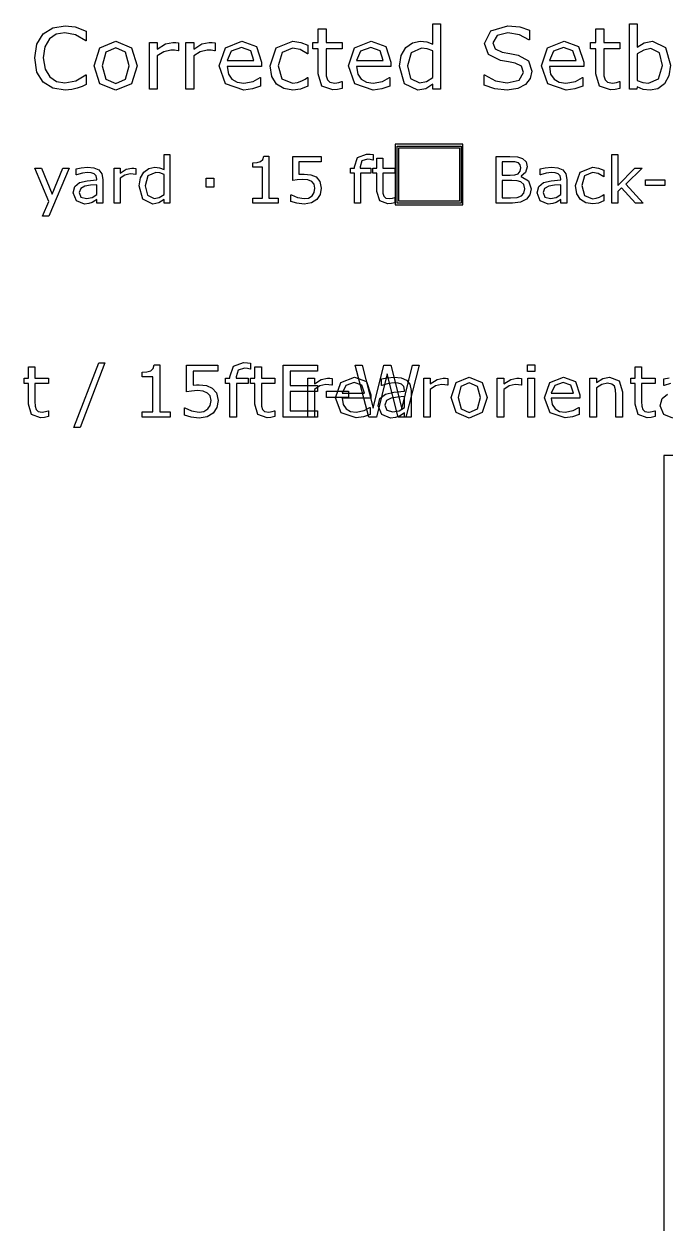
# Model space of a CAD drawing. Extents: x -17 to 192, y 167 to 459.
# Drawn here: x 70.83 to 94.64, y 414.56 to 459.08 of the extents above; entities that cross this region are included whole.
import ezdxf

# ---------------------------------------------------------------- set-up
doc = ezdxf.new("R2010")
doc.units = 0

msp = doc.modelspace()

# ---------------------------------------------------------------- linework, layer by layer
at = {"layer": 'Layer 1', "color": 7}
for points in [[(86.283255, 456.670838), (85.991801, 456.670838), (85.991801, 456.852222), (85.7298, 456.68324), (85.433695, 456.622779), (84.940702, 456.861524), (84.75932, 457.523498), (84.82133, 457.915722), (84.991862, 458.208727), (85.236808, 458.38856), (85.528264, 458.450572), (85.770109, 458.421117), (85.991801, 458.33275), (85.991801, 459.083091), (86.283255, 459.083091), (86.283255, 456.670838)], [(94.809855, 457.549853), (94.747844, 457.15918), (94.583514, 456.867725), (94.341667, 456.68324), (94.051764, 456.622779), (93.794414, 456.658436), (93.577374, 456.751453), (93.558771, 456.670838), (93.28592, 456.670838), (93.28592, 459.083091), (93.577374, 459.083091), (93.577374, 458.221129), (93.837824, 458.38546), (94.147881, 458.450572), (94.631573, 458.214928), (94.809855, 457.549853), (94.809855, 457.549853)], [(73.142989, 456.838269), (72.987959, 456.768506), (72.808125, 456.700293), (72.601938, 456.650684), (72.358542, 456.62898), (71.901205, 456.698744), (71.544638, 456.920435), (71.312096, 457.294055), (71.228379, 457.822704), (71.308995, 458.33275), (71.541537, 458.712572), (71.896554, 458.942015), (72.36009, 459.021079), (72.730612, 458.976121), (73.142989, 458.817991), (73.142989, 458.453673), (73.119732, 458.453673), (72.74146, 458.686217), (72.339934, 458.75908), (72.023676, 458.70172), (71.774079, 458.526537), (71.606648, 458.231981), (71.547736, 457.822704), (71.61285, 457.404126), (71.783381, 457.118872), (72.036079, 456.94834), (72.343035, 456.89408), (72.758513, 456.970044), (73.121282, 457.197937), (73.142978, 457.197937), (73.142989, 456.838269)], [(82.63542, 456.686341), (82.455585, 456.650684), (82.283503, 456.636733), (81.88043, 456.779359), (81.742452, 457.236695), (81.742452, 458.157567), (81.545565, 458.157567), (81.545565, 458.402513), (81.742452, 458.402513), (81.742452, 458.900156), (82.033906, 458.900156), (82.033906, 458.402513), (82.63542, 458.402513), (82.63542, 458.157567), (82.033906, 458.157567), (82.033906, 457.368469), (82.040097, 457.154529), (82.083505, 457.011902), (82.176524, 456.920435), (82.359457, 456.89253), (82.508285, 456.912683), (82.619907, 456.94834), (82.635412, 456.94834), (82.63542, 456.686341)], [(89.67374, 457.329712), (89.61018, 457.063062), (89.434997, 456.83982), (89.145093, 456.684791), (88.748218, 456.62898), (88.298634, 456.675489), (87.894007, 456.813465), (87.894007, 457.197937), (87.915703, 457.197937), (88.32033, 456.973145), (88.751311, 456.89408), (89.194694, 457.00105), (89.354373, 457.286304), (89.278408, 457.512646), (89.050518, 457.625817), (88.79782, 457.676977), (88.511014, 457.728137), (88.055231, 457.949828), (87.907953, 458.360655), (88.152899, 458.835044), (88.774566, 459.021079), (89.221049, 458.97457), (89.580716, 458.859849), (89.580716, 458.497081), (89.55902, 458.497081), (89.211755, 458.681565), (88.773023, 458.755979), (88.376149, 458.65366), (88.227321, 458.390111), (88.301735, 458.163768), (88.563733, 458.038195), (88.845887, 457.985485), (89.155943, 457.921923), (89.543518, 457.715734), (89.67374, 457.329712), (89.67374, 457.329712)], [(92.934004, 456.686341), (92.754169, 456.650684), (92.582087, 456.636733), (92.179011, 456.779359), (92.041036, 457.236695), (92.041036, 458.157567), (91.844149, 458.157567), (91.844149, 458.402513), (92.041036, 458.402513), (92.041036, 458.900156), (92.33249, 458.900156), (92.33249, 458.402513), (92.934004, 458.402513), (92.934004, 458.157567), (92.33249, 458.157567), (92.33249, 457.368469), (92.338681, 457.154529), (92.382089, 457.011902), (92.475108, 456.920435), (92.658041, 456.89253), (92.806869, 456.912683), (92.918491, 456.94834), (92.933996, 456.94834), (92.934004, 456.686341)], [(75.029693, 457.5359), (74.812653, 456.867725), (74.231293, 456.622779), (73.646834, 456.867725), (73.431342, 457.5359), (73.646834, 458.204076), (74.231293, 458.450572), (74.812653, 458.204076), (75.029693, 457.5359), (75.029693, 457.5359)], [(74.728936, 457.5359), (74.597161, 458.035094), (74.231293, 458.199425), (73.862324, 458.035094), (73.732099, 457.5359), (73.863874, 457.041358), (74.231293, 456.873926), (74.59561, 457.039807), (74.728936, 457.5359), (74.728936, 457.5359)], [(76.56138, 458.084703), (76.545875, 458.084703), (76.418751, 458.106407), (76.274575, 458.114159), (76.014124, 458.053698), (75.77228, 457.900219), (75.77228, 456.670838), (75.480826, 456.670838), (75.480826, 458.402513), (75.77228, 458.402513), (75.77228, 458.146715), (76.077688, 458.343602), (76.348989, 458.402513), (76.459058, 458.397862), (76.561377, 458.38391), (76.56138, 458.084703)], [(77.916333, 458.084703), (77.900829, 458.084703), (77.773705, 458.106407), (77.629528, 458.114159), (77.36908, 458.053698), (77.127233, 457.900219), (77.127233, 456.670838), (76.835779, 456.670838), (76.835779, 458.402513), (77.127233, 458.402513), (77.127233, 458.146715), (77.432641, 458.343602), (77.703942, 458.402513), (77.814014, 458.397862), (77.916331, 458.38391), (77.916333, 458.084703)], [(79.640258, 457.506445), (78.364368, 457.506445), (78.412426, 457.227393), (78.544202, 457.033606), (78.734887, 456.921985), (78.979835, 456.884778), (79.33485, 456.954541), (79.590649, 457.094067), (79.606153, 457.094067), (79.606153, 456.776258), (79.305397, 456.672388), (78.982936, 456.63053), (78.310112, 456.863074), (78.068265, 457.526599), (78.299259, 458.200975), (78.910073, 458.450572), (79.449576, 458.245934), (79.640261, 457.664574), (79.640258, 457.506445)], [(79.356554, 457.729687), (79.240283, 458.084703), (78.894568, 458.210277), (78.520948, 458.072301), (78.364368, 457.729687), (79.356554, 457.729687)], [(81.362633, 456.779358), (81.08513, 456.670838), (80.807628, 456.632081), (80.463463, 456.686341), (80.195263, 456.853772), (80.02008, 457.135925), (79.958067, 457.53435), (80.190612, 458.200975), (80.807628, 458.442821), (81.099082, 458.400963), (81.362633, 458.298644), (81.362633, 457.974633), (81.347128, 457.974633), (81.071176, 458.134313), (80.795224, 458.190123), (80.403001, 458.022692), (80.260375, 457.53435), (80.3999, 457.05221), (80.795224, 456.884778), (80.975058, 456.908032), (81.139391, 456.968494), (81.258763, 457.036707), (81.347128, 457.100269), (81.362633, 457.100269), (81.362633, 456.779358)], [(84.43686, 457.506445), (83.160969, 457.506445), (83.209028, 457.227393), (83.340803, 457.033606), (83.531488, 456.921985), (83.776434, 456.884778), (84.131451, 456.954541), (84.38725, 457.094067), (84.402755, 457.094067), (84.402755, 456.776258), (84.101998, 456.672388), (83.779538, 456.63053), (83.106711, 456.863074), (82.864866, 457.526599), (83.09586, 458.200975), (83.706674, 458.450572), (84.246175, 458.245934), (84.436862, 457.664574), (84.43686, 457.506445)], [(84.153155, 457.729687), (84.036884, 458.084703), (83.691169, 458.210277), (83.317549, 458.072301), (83.160969, 457.729687), (84.153155, 457.729687)], [(91.593002, 457.506445), (90.317114, 457.506445), (90.365172, 457.227393), (90.496945, 457.033606), (90.687633, 456.921985), (90.932579, 456.884778), (91.287593, 456.954541), (91.543392, 457.094067), (91.558897, 457.094067), (91.558897, 456.776258), (91.258143, 456.672388), (90.935682, 456.63053), (90.262856, 456.863074), (90.021008, 457.526599), (90.252002, 458.200975), (90.862819, 458.450572), (91.402319, 458.245934), (91.593004, 457.664574), (91.593002, 457.506445)], [(91.3093, 457.729687), (91.193026, 458.084703), (90.847311, 458.210277), (90.473691, 458.072301), (90.317114, 457.729687), (91.3093, 457.729687)], [(85.991801, 457.097168), (85.991801, 458.090905), (85.78096, 458.163768), (85.577874, 458.183922), (85.196501, 458.01339), (85.060074, 457.529699), (85.165495, 457.059961), (85.50346, 456.900281), (85.754605, 456.954541), (85.991801, 457.097168), (85.991801, 457.097168)], [(94.509101, 457.542101), (94.406781, 458.011839), (94.076568, 458.173069), (93.819219, 458.117259), (93.577374, 457.976182), (93.577374, 456.983996), (93.789765, 456.906481), (93.992851, 456.884778), (94.371123, 457.042907), (94.509101, 457.542101), (94.509101, 457.542101)], [(76.244476, 452.43751), (76.025885, 452.43751), (76.025885, 452.573548), (75.829385, 452.446812), (75.607304, 452.401466), (75.23756, 452.580524), (75.101522, 453.077005), (75.14803, 453.371173), (75.27593, 453.590927), (75.45964, 453.725802), (75.678231, 453.772311), (75.859616, 453.750218), (76.025885, 453.683943), (76.025885, 454.246699), (76.244476, 454.246699), (76.244476, 452.43751)], [(83.778889, 454.035085), (83.767274, 454.035085), (83.673096, 454.056013), (83.570776, 454.067642), (83.366137, 454.004855), (83.303352, 453.78045), (83.303352, 453.736267), (83.697512, 453.736267), (83.697512, 453.552557), (83.310326, 453.552557), (83.310326, 452.43751), (83.091736, 452.43751), (83.091736, 453.552557), (82.944072, 453.552557), (82.944072, 453.736266), (83.091736, 453.736266), (83.091736, 453.779287), (83.206845, 454.133916), (83.539384, 454.258327), (83.67077, 454.25135), (83.778903, 454.235073), (83.778889, 454.035085)], [(84.600414, 454.62032), (84.600414, 452.371364), (87.113953, 452.371364), (87.113953, 454.62032), (84.600414, 454.62032)], [(84.66656, 454.554174), (87.047807, 454.554174), (87.047807, 452.43751), (84.66656, 452.43751), (84.66656, 454.554174)], [(84.732706, 454.488028), (86.981661, 454.488028), (86.981661, 452.503656), (84.732706, 452.503656), (84.732706, 454.488028)], [(93.803458, 452.43751), (93.515105, 452.43751), (92.994207, 453.006079), (92.852356, 452.871204), (92.852356, 452.43751), (92.633763, 452.43751), (92.633763, 454.2467), (92.852356, 454.2467), (92.852356, 453.086307), (93.483712, 453.736266), (93.759275, 453.736266), (93.155825, 453.136304), (93.803458, 452.43751)], [(72.505172, 453.736266), (71.747081, 451.95847), (71.513374, 451.95847), (71.755219, 452.500297), (71.237811, 453.736266), (71.475005, 453.736266), (71.873816, 452.773536), (72.276117, 453.736266), (72.505172, 453.736266)], [(73.753932, 452.43751), (73.536503, 452.43751), (73.536503, 452.575873), (73.45744, 452.520063), (73.362095, 452.464252), (73.236521, 452.420069), (73.070255, 452.401466), (72.772599, 452.517738), (72.650512, 452.814231), (72.713301, 453.052588), (72.894683, 453.196766), (73.179549, 453.267691), (73.536503, 453.295597), (73.536503, 453.329315), (73.509762, 453.452564), (73.435348, 453.529303), (73.323725, 453.565347), (73.187687, 453.57465), (72.995841, 453.551396), (72.777248, 453.486283), (72.765633, 453.486283), (72.765633, 453.708363), (72.950505, 453.746732), (73.188862, 453.767661), (73.42722, 453.744407), (73.603953, 453.667667), (73.715573, 453.529304), (73.753943, 453.318852), (73.753932, 452.43751)], [(74.985251, 453.497909), (74.973636, 453.497909), (74.878293, 453.514186), (74.770161, 453.519999), (74.574825, 453.474653), (74.39344, 453.359544), (74.39344, 452.43751), (74.174849, 452.43751), (74.174849, 453.736266), (74.39344, 453.736266), (74.39344, 453.544418), (74.622497, 453.692083), (74.825972, 453.736266), (74.908525, 453.732779), (74.985264, 453.722315), (74.985251, 453.497909)], [(80.260504, 452.43751), (79.323354, 452.43751), (79.323354, 452.614243), (79.683795, 452.614243), (79.683795, 453.774636), (79.323354, 453.774636), (79.323354, 453.932766), (79.48032, 453.944394), (79.607056, 453.980438), (79.690772, 454.053689), (79.726817, 454.174612), (79.907037, 454.174612), (79.907037, 452.614244), (80.260504, 452.614244), (80.260504, 452.43751)], [(81.859242, 452.987476), (81.815059, 452.756095), (81.694134, 452.57006), (81.494149, 452.444486), (81.226722, 452.401466), (80.953484, 452.431696), (80.731404, 452.502622), (80.731404, 452.747956), (80.747676, 452.747956), (80.970918, 452.644474), (81.222065, 452.602616), (81.381357, 452.62587), (81.519721, 452.70726), (81.596458, 452.82702), (81.623202, 452.988638), (81.591809, 453.139792), (81.506931, 453.238623), (81.359265, 453.300247), (81.166254, 453.318849), (80.968592, 453.304898), (80.80581, 453.276993), (80.80581, 454.168798), (81.847605, 454.168798), (81.847605, 453.965322), (81.030216, 453.965322), (81.030216, 453.504886), (81.132535, 453.511863), (81.223227, 453.514191), (81.469723, 453.489773), (81.663897, 453.406057), (81.808074, 453.240951), (81.859234, 452.987478), (81.859242, 452.987476)], [(84.59163, 452.449137), (84.456754, 452.422395), (84.327693, 452.41193), (84.025385, 452.5189), (83.921904, 452.861902), (83.921904, 453.552557), (83.774238, 453.552557), (83.774238, 453.736266), (83.921904, 453.736266), (83.921904, 454.109499), (84.140495, 454.109499), (84.140495, 453.736266), (84.59163, 453.736266), (84.59163, 453.552557), (84.140495, 453.552557), (84.140495, 452.960733), (84.145152, 452.800278), (84.177706, 452.693308), (84.247471, 452.624708), (84.384671, 452.60378), (84.496293, 452.618895), (84.580007, 452.645638), (84.591622, 452.645638), (84.59163, 452.449137)], [(89.644414, 452.970035), (89.59558, 452.742142), (89.464193, 452.579362), (89.24909, 452.470066), (88.952598, 452.43751), (88.338684, 452.43751), (88.338684, 454.168797), (88.85144, 454.168797), (89.135145, 454.154846), (89.315365, 454.09671), (89.453729, 453.967648), (89.49675, 453.780451), (89.433962, 453.569999), (89.266531, 453.431635), (89.266531, 453.422332), (89.543259, 453.267691), (89.644414, 452.970035), (89.644414, 452.970035)], [(89.257231, 453.750219), (89.236303, 453.856026), (89.168866, 453.925789), (89.036315, 453.964159), (88.843304, 453.972298), (88.568903, 453.972298), (88.568903, 453.472329), (88.866558, 453.472329), (89.038641, 453.482793), (89.15724, 453.529302), (89.23398, 453.618831), (89.257236, 453.750218), (89.257231, 453.750219)], [(90.962937, 452.43751), (90.745511, 452.43751), (90.745511, 452.575873), (90.666445, 452.520063), (90.571103, 452.464252), (90.445529, 452.420069), (90.27926, 452.401466), (89.981604, 452.517738), (89.859517, 452.814231), (89.922306, 453.052588), (90.103688, 453.196766), (90.388554, 453.267691), (90.745511, 453.295597), (90.745511, 453.329315), (90.718766, 453.452564), (90.644353, 453.529303), (90.532733, 453.565347), (90.396695, 453.57465), (90.204846, 453.551396), (89.986255, 453.486283), (89.97464, 453.486283), (89.97464, 453.708363), (90.159512, 453.746732), (90.39787, 453.767661), (90.636227, 453.744407), (90.812961, 453.667667), (90.92458, 453.529304), (90.96295, 453.318852), (90.962937, 452.43751)], [(92.344248, 452.5189), (92.136122, 452.43751), (91.927993, 452.408442), (91.669871, 452.449137), (91.468719, 452.574711), (91.337332, 452.786325), (91.290824, 453.085144), (91.465232, 453.585113), (91.927993, 453.766497), (92.146586, 453.735104), (92.344248, 453.658364), (92.344248, 453.415356), (92.332633, 453.415356), (92.125668, 453.535116), (91.918706, 453.576974), (91.624537, 453.4514), (91.517566, 453.085144), (91.622212, 452.723539), (91.918706, 452.597965), (92.05358, 452.615406), (92.176828, 452.660752), (92.266357, 452.711912), (92.332633, 452.759583), (92.344248, 452.759583), (92.344248, 452.5189)], [(76.025885, 452.757257), (76.025885, 453.50256), (75.867754, 453.557208), (75.715439, 453.572323), (75.429409, 453.444424), (75.32709, 453.081656), (75.406155, 452.729352), (75.659628, 452.609593), (75.847987, 452.650288), (76.025885, 452.757258), (76.025885, 452.757257)], [(77.868793, 453.031659), (77.590901, 453.031659), (77.590901, 453.360708), (77.868793, 453.360708), (77.868793, 453.031659)], [(94.605734, 453.089795), (93.880197, 453.089795), (93.880197, 453.300247), (94.605734, 453.300247), (94.605734, 453.089795)], [(73.536503, 452.757257), (73.536503, 453.118863), (73.300471, 453.101422), (73.086532, 453.067703), (72.934217, 452.983987), (72.87608, 452.829346), (72.943517, 452.660751), (73.149318, 452.604941), (73.35977, 452.649124), (73.536503, 452.757257), (73.536503, 452.757257)], [(89.404895, 452.960733), (89.373502, 453.127002), (89.259554, 453.231647), (89.123516, 453.268854), (88.930506, 453.278156), (88.5689, 453.278156), (88.5689, 452.634011), (88.873533, 452.634011), (89.121193, 452.649126), (89.279321, 452.707262), (89.374664, 452.810744), (89.404895, 452.960735), (89.404895, 452.960733)], [(90.745511, 452.757257), (90.745511, 453.118863), (90.509479, 453.101422), (90.295537, 453.067703), (90.143222, 452.983987), (90.085085, 452.829346), (90.152522, 452.660751), (90.358325, 452.604941), (90.568777, 452.649124), (90.745511, 452.757257), (90.745511, 452.757257)], [(71.739717, 444.51294), (71.589855, 444.483226), (71.446453, 444.471597), (71.110557, 444.590453), (70.995578, 444.971566), (70.995578, 445.73896), (70.831504, 445.73896), (70.831504, 445.943082), (70.995578, 445.943082), (70.995578, 446.357785), (71.238457, 446.357785), (71.238457, 445.943082), (71.739717, 445.943082), (71.739717, 445.73896), (71.238457, 445.73896), (71.238457, 445.081378), (71.243616, 444.903095), (71.27979, 444.784239), (71.357305, 444.708017), (71.50975, 444.684762), (71.633773, 444.701558), (71.72679, 444.731272), (71.739701, 444.731272), (71.739717, 444.51294)], [(73.835193, 446.510231), (72.908894, 444.10728), (72.685395, 444.10728), (73.607816, 446.510231), (73.835193, 446.510231)], [(76.256231, 444.50002), (75.214951, 444.50002), (75.214951, 444.69639), (75.615445, 444.69639), (75.615445, 445.985715), (75.214951, 445.985715), (75.214951, 446.161415), (75.389359, 446.174335), (75.530178, 446.214384), (75.623195, 446.295774), (75.663245, 446.430133), (75.863492, 446.430133), (75.863492, 444.696391), (76.256231, 444.696391), (76.256231, 444.50002)], [(78.032607, 445.111093), (77.983514, 444.854003), (77.849156, 444.647298), (77.626946, 444.507771), (77.329808, 444.459971), (77.02621, 444.49356), (76.779455, 444.572367), (76.779455, 444.84496), (76.797552, 444.84496), (77.045599, 444.72998), (77.324652, 444.683471), (77.501642, 444.70931), (77.65538, 444.799744), (77.740645, 444.93281), (77.77036, 445.112386), (77.735478, 445.280334), (77.64117, 445.390146), (77.477096, 445.458617), (77.262639, 445.479289), (77.043014, 445.463787), (76.862147, 445.432782), (76.862147, 446.423676), (78.019698, 446.423676), (78.019698, 446.197592), (77.111485, 446.197592), (77.111485, 445.685996), (77.225174, 445.693748), (77.325943, 445.696341), (77.599829, 445.669211), (77.815577, 445.576194), (77.975772, 445.392742), (78.032618, 445.111106), (78.032607, 445.111093)], [(79.235375, 446.275103), (79.222463, 446.275103), (79.117818, 446.298357), (79.004129, 446.311277), (78.776755, 446.241514), (78.706992, 445.992175), (78.706992, 445.943083), (79.144948, 445.943083), (79.144948, 445.738961), (78.714742, 445.738961), (78.714742, 444.50002), (78.471862, 444.50002), (78.471862, 445.738961), (78.307792, 445.738961), (78.307792, 445.943083), (78.471862, 445.943083), (78.471862, 445.990883), (78.599762, 446.384915), (78.969249, 446.52315), (79.115233, 446.515397), (79.235383, 446.497311), (79.235375, 446.275103)], [(80.138418, 444.512939), (79.988558, 444.483225), (79.845154, 444.471597), (79.509258, 444.590452), (79.394278, 444.971566), (79.394278, 445.73896), (79.230205, 445.73896), (79.230205, 445.943081), (79.394278, 445.943081), (79.394278, 446.357784), (79.637157, 446.357784), (79.637157, 445.943081), (80.138418, 445.943081), (80.138418, 445.73896), (79.637157, 445.73896), (79.637157, 445.081378), (79.642317, 444.903094), (79.67849, 444.784239), (79.756005, 444.708016), (79.90845, 444.684762), (80.032473, 444.701558), (80.12549, 444.731271), (80.138402, 444.731271), (80.138418, 444.512939)], [(81.71261, 444.50002), (80.445247, 444.50002), (80.445247, 446.423673), (81.71261, 446.423673), (81.71261, 446.196297), (80.701046, 446.196297), (80.701046, 445.669198), (81.71261, 445.669198), (81.71261, 445.441822), (80.701046, 445.441822), (80.701046, 444.727396), (81.71261, 444.727396), (81.71261, 444.50002)], [(85.494027, 446.423673), (84.994058, 444.50002), (84.705964, 444.50002), (84.301597, 446.09682), (83.90627, 444.50002), (83.624635, 444.50002), (83.115622, 446.423673), (83.377879, 446.423673), (83.782247, 444.824289), (84.180156, 446.423673), (84.439831, 446.423673), (84.841613, 444.808786), (85.243399, 446.423673), (85.494027, 446.423673)], [(89.777999, 446.18467), (89.504114, 446.18467), (89.504114, 446.436592), (89.777999, 446.436592), (89.777999, 446.18467)], [(94.242837, 444.51294), (94.092975, 444.483226), (93.949574, 444.471597), (93.613678, 444.590453), (93.498698, 444.971566), (93.498698, 445.73896), (93.334625, 445.73896), (93.334625, 445.943082), (93.498698, 445.943082), (93.498698, 446.357785), (93.741577, 446.357785), (93.741577, 445.943082), (94.242837, 445.943082), (94.242837, 445.73896), (93.741577, 445.73896), (93.741577, 445.081378), (93.746736, 444.903095), (93.78291, 444.784239), (93.860425, 444.708017), (94.01287, 444.684762), (94.136893, 444.701558), (94.22991, 444.731272), (94.242822, 444.731272), (94.242837, 444.51294)], [(82.262318, 445.678241), (82.249406, 445.678241), (82.14347, 445.696328), (82.023323, 445.702787), (81.80628, 445.652402), (81.604742, 445.524503), (81.604742, 444.50002), (81.361865, 444.50002), (81.361865, 445.943083), (81.604742, 445.943083), (81.604742, 445.729918), (81.85925, 445.89399), (82.085333, 445.943083), (82.177059, 445.939207), (82.262326, 445.927578), (82.262318, 445.678241)], [(83.698919, 445.196359), (82.635679, 445.196359), (82.675729, 444.963815), (82.785539, 444.802327), (82.944445, 444.709309), (83.148568, 444.678303), (83.444414, 444.736439), (83.657578, 444.852711), (83.67049, 444.852711), (83.67049, 444.58787), (83.419861, 444.501312), (83.151142, 444.46643), (82.590454, 444.660217), (82.388916, 445.213154), (82.58141, 445.775134), (83.090423, 445.983132), (83.540008, 445.8126), (83.698911, 445.328134), (83.698919, 445.196359)], [(83.462501, 445.382394), (83.365608, 445.678241), (83.077512, 445.782886), (82.766161, 445.667906), (82.635679, 445.382394), (83.462501, 445.382394)], [(85.188492, 444.50002), (84.946904, 444.50002), (84.946904, 444.653757), (84.859055, 444.591746), (84.753118, 444.529734), (84.61359, 444.480641), (84.428848, 444.45997), (84.098119, 444.58916), (83.96247, 444.918597), (84.032233, 445.183439), (84.233771, 445.343635), (84.550289, 445.422442), (84.946904, 445.453448), (84.946904, 445.490913), (84.917192, 445.627855), (84.834509, 445.713121), (84.710486, 445.753171), (84.559332, 445.763505), (84.346166, 445.737666), (84.103287, 445.665319), (84.090375, 445.665319), (84.090375, 445.912074), (84.295787, 445.954707), (84.560629, 445.977961), (84.825471, 445.952122), (85.021839, 445.866856), (85.145863, 445.713119), (85.188498, 445.479283), (85.188492, 444.50002)], [(86.556622, 445.678241), (86.54371, 445.678241), (86.437774, 445.696328), (86.317624, 445.702787), (86.100584, 445.652402), (85.899046, 445.524503), (85.899046, 444.50002), (85.656167, 444.50002), (85.656167, 445.943083), (85.899046, 445.943083), (85.899046, 445.729918), (86.153554, 445.89399), (86.379637, 445.943083), (86.471363, 445.939207), (86.556627, 445.927578), (86.556622, 445.678241)], [(88.011958, 445.220905), (87.831092, 444.664092), (87.346624, 444.459971), (86.859575, 444.664092), (86.68, 445.220905), (86.859575, 445.777718), (87.346624, 445.983132), (87.831092, 445.777718), (88.011958, 445.220905), (88.011958, 445.220905)], [(87.761329, 445.220905), (87.651517, 445.6369), (87.346624, 445.773842), (87.039152, 445.6369), (86.930631, 445.220905), (87.040444, 444.808786), (87.346624, 444.66926), (87.650225, 444.807494), (87.761329, 445.220905), (87.761329, 445.220905)], [(89.288365, 445.678241), (89.275453, 445.678241), (89.169517, 445.696328), (89.049369, 445.702787), (88.832329, 445.652402), (88.630791, 445.524503), (88.630791, 444.50002), (88.387912, 444.50002), (88.387912, 445.943083), (88.630791, 445.943083), (88.630791, 445.729918), (88.885296, 445.89399), (89.111382, 445.943083), (89.203108, 445.939207), (89.288373, 445.927578), (89.288365, 445.678241)], [(89.762495, 444.50002), (89.519618, 444.50002), (89.519618, 445.943083), (89.762495, 445.943083), (89.762495, 444.50002)], [(91.451021, 445.196359), (90.387781, 445.196359), (90.427828, 444.963815), (90.537641, 444.802327), (90.696547, 444.709309), (90.900667, 444.678303), (91.196516, 444.736439), (91.40968, 444.852711), (91.422592, 444.852711), (91.422592, 444.58787), (91.17196, 444.501312), (90.903244, 444.46643), (90.342556, 444.660217), (90.141018, 445.213154), (90.333512, 445.775134), (90.842525, 445.983132), (91.292107, 445.8126), (91.451013, 445.328134), (91.451021, 445.196359)], [(91.214603, 445.382394), (91.117707, 445.678241), (90.829614, 445.782886), (90.518263, 445.667906), (90.387781, 445.382394), (91.214603, 445.382394)], [(93.025859, 444.50002), (92.78298, 444.50002), (92.78298, 445.321674), (92.771364, 445.507709), (92.728732, 445.644652), (92.635715, 445.72475), (92.478103, 445.75188), (92.270104, 445.702787), (92.062107, 445.577472), (92.062107, 444.50002), (91.819228, 444.50002), (91.819228, 445.943083), (92.062107, 445.943083), (92.062107, 445.782886), (92.297234, 445.930163), (92.546572, 445.983132), (92.90314, 445.842314), (93.025872, 445.436654), (93.025859, 444.50002)], [(94.815152, 445.737666), (94.572272, 445.665319), (94.559361, 445.665319), (94.559361, 445.912074), (94.764772, 445.954707)], [(82.863702, 445.224781), (82.057549, 445.224781), (82.057549, 445.458617), (82.863702, 445.458617), (82.863702, 445.224781)], [(94.897834, 444.45997), (94.567105, 444.58916), (94.431456, 444.918597), (94.501219, 445.183439), (94.702757, 445.343635)], [(84.946904, 444.855295), (84.946904, 445.257079), (84.684647, 445.237701), (84.446935, 445.200235), (84.277694, 445.107218), (84.213099, 444.935394), (84.288032, 444.748067), (84.516698, 444.686055), (84.750533, 444.735148), (84.946904, 444.855295), (84.946904, 444.855295)]]:
    msp.add_lwpolyline(points, dxfattribs=at)
msp.add_lwpolyline([(94.562067, 443.071168), (94.562067, 323.426942), (154.145953, 323.426942), (154.145953, 443.071168), (94.562067, 443.071168)], close=True, dxfattribs=at)

doc.saveas('drawing.dxf')
